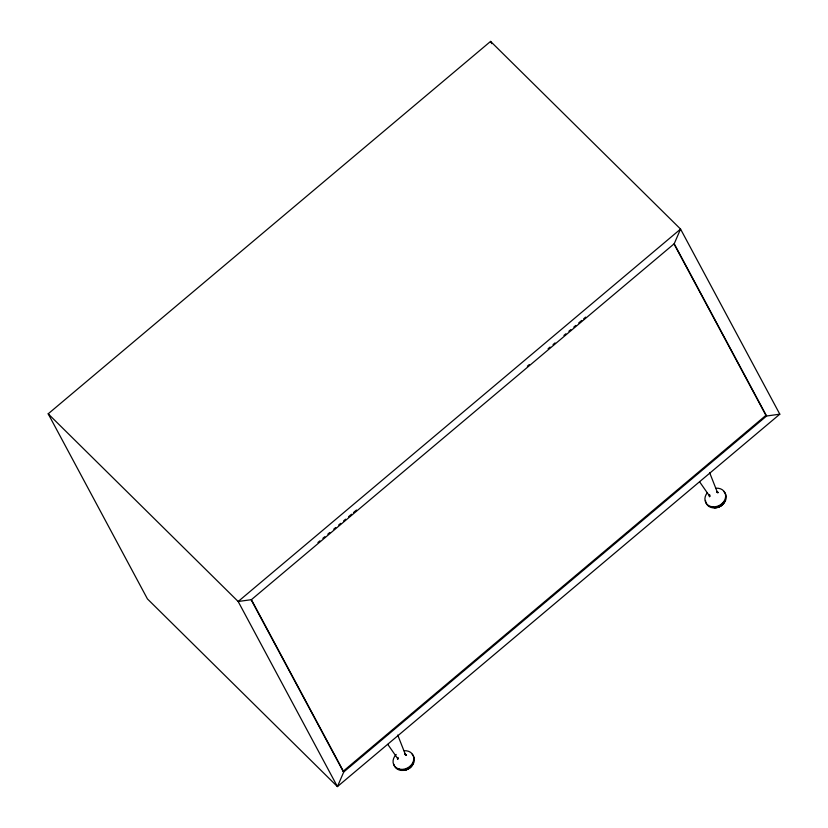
<?xml version="1.0" encoding="UTF-8"?>
<svg xmlns="http://www.w3.org/2000/svg" width="828" height="828" viewBox="0 0 828 828"><rect width="100%" height="100%" fill="white"/><g stroke="black" fill="none" stroke-linecap="round" stroke-linejoin="round"><path stroke-width="1.24" d="M397.937 757.465L397.585 759.328L397.554 757.579L397.978 759.007L387.794 744.403M709.793 494.937L709.441 496.8L709.41 495.051L709.834 496.479L699.65 481.875M48.19 413.814L238.164 601.501L251.401 599.679L674.209 243.742L680.564 229.087L490.58 41.4L48.19 413.814L147.436 598.913L337.42 786.6L779.81 414.186L680.564 229.087L238.164 601.501L337.42 786.6L343.765 771.934L766.583 416.008L779.81 414.186M317.931 542.495L319.908 540.829M322.868 538.335L324.845 536.668M327.816 534.174L329.782 532.507M333.736 529.185L335.713 527.519M338.673 525.024L340.65 523.368M343.62 520.874L345.597 519.208M348.557 516.713L351.517 514.219M353.494 512.553L356.464 510.058M527.364 366.193L529.34 364.527M548.105 348.723L550.082 347.067M553.052 344.572L555.029 342.906M563.92 335.423L565.886 333.756M568.857 331.262L570.834 329.596M573.794 327.101L575.77 325.435M578.731 322.941L581.701 320.446M583.678 318.79L585.644 317.124M251.401 599.679L343.765 771.934L343.123 771.303L765.931 415.366L674.178 244.239M716.748 491.666L718.342 492.629L716.82 491.573L717.586 492.846L709.586 472.529M404.892 754.194L406.486 755.146L404.964 754.101L405.73 755.364L397.73 735.057M765.931 415.366L766.583 416.008L674.209 243.742M490.58 41.4L491.801 43.667M251.36 600.176L343.123 771.303M724.831 500.868A9.149 7.566 -28.2 0 1 714.026 507.564M413.265 762.288A9.149 7.566 -28.2 0 1 398.92 769.026M723.072 503.486A7.587 6.262 -28.2 0 1 718.042 507.026M724.635 501.354A8.611 7.121 -28.2 0 1 712.339 507.119M723.33 502.793A8.611 7.121 -28.2 0 1 717.617 506.808M409.042 768.208A7.587 6.262 -28.2 0 1 406.186 769.543M405.171 769.761A7.587 6.262 -28.2 0 1 403.153 769.802M413.058 762.847A8.611 7.121 -28.2 0 1 400.483 769.647M409.001 767.815A8.611 7.121 -28.2 0 1 405.751 769.336M715.972 488.22A10.774 8.901 -28.2 0 1 725.266 498.622A10.774 8.901 -28.2 0 1 710.434 506.384A10.774 8.901 -28.2 0 1 707.319 492.743M724.014 491.728A10.774 8.901 -28.2 0 1 719.439 506.746A10.774 8.901 -28.2 0 1 705.487 500.433M404.116 750.748A10.774 8.901 -28.2 0 1 413.307 761.47A10.774 8.901 -28.2 0 1 397.957 768.674A10.774 8.901 -28.2 0 1 396.188 754.463M412.158 754.256A10.774 8.901 -28.2 0 1 408.245 768.943A10.774 8.901 -28.2 0 1 393.776 764.203"/></g></svg>
